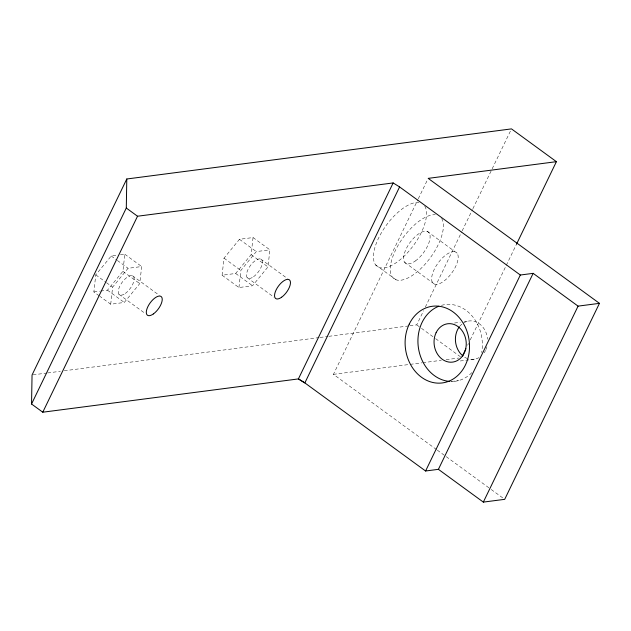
<?xml version="1.0" encoding="UTF-8"?>
<svg xmlns="http://www.w3.org/2000/svg" width="631" height="631" viewBox="0 0 631 631"><rect width="100%" height="100%" fill="white"/><g stroke="black" fill="none" stroke-linecap="round" stroke-linejoin="round"><path stroke-width="0.47" stroke-dasharray="3.15 2.37" d="M99.233 295.852L93.869 291.94L95.77 274.856L111.237 256.005L117.058 255.247M110.717 304.229L112.618 287.152L128.085 268.301L141.659 266.534L139.759 283.611L124.291 302.462L110.717 304.229L99.998 296.404M100.66 291.057L107.444 290.173L122.911 271.322L124.812 254.238L118.029 255.121M222.096 275.234L223.997 258.15L239.472 239.307L253.039 237.54L269.887 249.829L267.994 266.913L252.518 285.756L238.944 287.531L222.096 275.234L235.671 273.468L251.146 254.616L253.039 237.54M238.944 287.531L240.845 270.447L256.312 251.595L269.887 249.829M436.518 449.572L333.436 374.349L417.888 199.656M418.314 198.765L427.321 180.143M409.905 325.762L416.736 324.87L423.598 310.681M425.31 307.131L461.75 231.751M462.176 230.867L472.469 209.587M472.895 208.695L491.762 169.676M492.188 168.792L511.055 129.773M467.666 345.236L468.525 343.461M470.237 339.912L516.537 244.142M93.869 291.94L99.69 291.183M33.025 374.853L46.694 373.071M47.672 372.945L60.363 371.288M64.267 370.783L319.105 337.585M320.075 337.459L327.891 336.441M328.861 336.315L408.927 325.888M454.533 323.001L460.362 322.244M464.25 321.739L467.169 321.36M333.436 374.349L409.203 364.481M410.174 364.355L421.831 362.841M422.802 362.715L441.266 360.309M446.117 359.678L458.745 358.029M460.315 360.971L475.853 358.944M451.496 381.471L458.824 380.517M427.234 231.388L457.096 253.173A19.332 8.463 -53.9 0 1 443.427 281.458A19.332 8.463 -53.9 0 1 434.231 269.405A19.332 8.463 -53.9 0 1 457.096 253.173M404.66 262.362L434.53 284.147M375.634 264.91L396.055 279.793M416.736 324.87L420.68 327.741M421.469 328.317L434.862 338.098M435.65 338.673L461.663 357.651M239.472 239.307L256.312 251.595M260.65 258.994L287.46 278.555M251.146 254.616L267.994 266.913M223.997 258.15L240.845 270.447M247.107 277.585L273.917 297.138M235.671 273.468L252.518 285.756M437.307 450.148L490.437 488.915M491.226 489.49L504.705 499.334M124.812 254.238L141.659 266.534M111.237 256.005L116.601 259.917M117.366 260.477L128.085 268.301M132.423 275.7L159.233 295.261M122.911 271.322L139.759 283.611M95.77 274.856L105.724 282.12M106.489 282.68L112.618 287.152M118.88 294.283L145.398 313.639M107.444 290.173L124.291 302.462M441.637 218.476A38.657 16.919 -53.9 0 1 416.555 272.371A38.657 16.919 -53.9 0 1 392.253 258.221A38.657 16.919 -53.9 0 1 435.287 214.777M424.789 206.179A38.657 16.919 -53.9 0 1 398.934 260.69A38.657 16.919 -53.9 0 1 376.037 244.102A38.657 16.919 -53.9 0 1 420.041 202.74M441.448 305.349A38.657 32.094 82.6 0 1 481.69 352.516M471.83 372.653A38.657 32.094 82.6 0 1 450.502 381.471M478.984 357.635A19.332 16.043 82.6 0 1 469.164 359.071M467.516 358.582A19.332 16.043 82.6 0 1 463.611 356.483M459.991 326.03A19.332 16.043 82.6 0 1 461.9 324.153M463.296 323.111A19.332 16.043 82.6 0 1 487.542 339.178M486.887 346.774A19.332 16.043 82.6 0 1 485.941 349.535M485.547 350.394A19.332 16.043 82.6 0 1 484.143 352.824M415.348 260.966A19.332 8.463 -53.9 0 0 429.025 232.681A19.332 8.463 -53.9 0 0 406.159 248.914A19.332 8.463 -53.9 0 0 415.348 260.966M125.293 293.447A11.595 5.08 -53.9 0 0 133.496 276.481A11.595 5.08 -53.9 0 0 119.78 286.214A11.595 5.08 -53.9 0 0 125.293 293.447M253.52 276.749A11.595 5.08 -53.9 0 0 261.723 259.775A11.595 5.08 -53.9 0 0 248.007 269.516A11.595 5.08 -53.9 0 0 253.52 276.749"/><path stroke-width="0.95" d="M556.408 161.67L428.173 178.368L599.45 303.345L504.705 499.334L483.338 502.11L438.411 469.33L425.586 471.002L304.852 382.907L298.408 378.915L42.782 412.209L31.55 404.014L32.055 374.98L126.792 178.991L511.481 128.89L556.408 161.67L516.537 244.142M31.55 404.014L126.295 208.033L126.792 178.991M42.782 412.209L137.526 216.228L393.145 182.935L399.597 186.918L520.33 275.021L533.156 273.349L578.075 306.13L599.45 303.345M393.145 182.935L298.408 378.915L304.852 382.907L399.597 186.918M462.523 355.876L465.946 348.785M425.586 471.002L520.33 275.021M438.411 469.33L533.156 273.349M483.338 502.11L578.075 306.13M126.295 208.033L137.526 216.228M449.572 381.408A38.657 32.094 82.6 0 1 418.392 347.681A38.657 32.094 82.6 0 1 438.79 306.24M462.894 355.931A19.332 16.043 82.6 0 1 459.423 326.732M409.235 324.121A38.657 32.094 82.6 0 0 437.677 383.135A38.657 32.094 82.6 0 0 465.031 326.566A38.657 32.094 82.6 0 0 409.235 324.121M153.372 313.938A11.595 5.08 -53.9 0 0 161.575 296.964A11.595 5.08 -53.9 0 0 147.851 306.705A11.595 5.08 -53.9 0 0 153.372 313.938M281.6 297.233A11.595 5.08 -53.9 0 0 289.803 280.267A11.595 5.08 -53.9 0 0 276.086 290A11.595 5.08 -53.9 0 0 281.6 297.233M436.1 332.695A19.332 16.043 82.6 0 0 450.321 362.202A19.332 16.043 82.6 0 0 463.998 333.917A19.332 16.043 82.6 0 0 436.1 332.695"/></g></svg>
